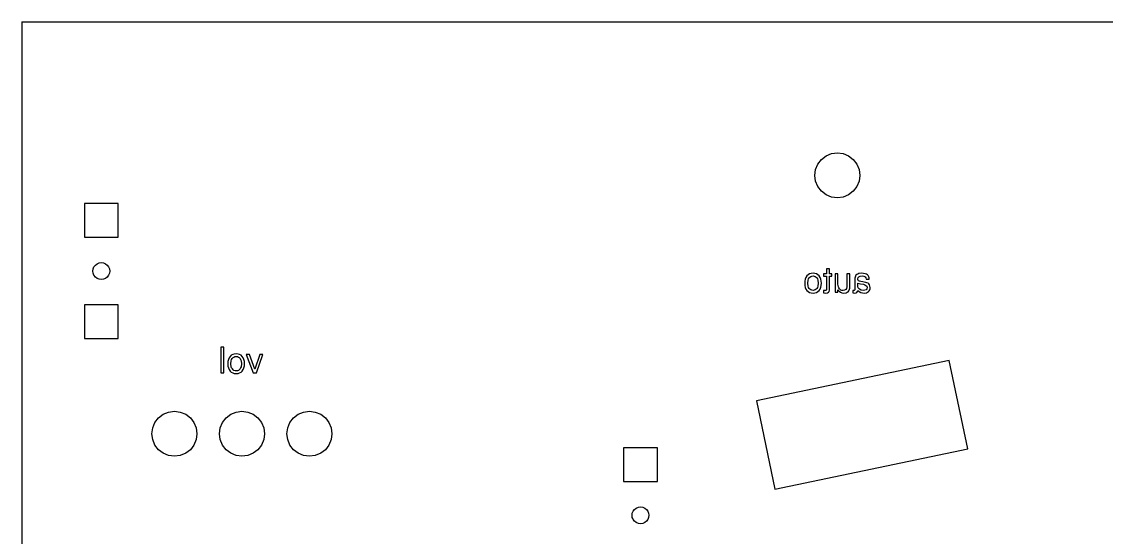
# Model space of a CAD drawing. Extents: x -935 to 1603, y -1243 to 219.
# Drawn here: x 116.1 to 308.9, y 118.4 to 210 of the extents above; entities that cross this region are included whole.
import ezdxf

# ---------------------------------------------------------------- set-up
doc = ezdxf.new("R2010")
doc.units = 0
doc.header["$MEASUREMENT"] = 0
for name, color, linetype in [('auto', 7, 'Continuous'), ('Layer0', 7, 'Continuous'), ('vol', 7, 'Continuous')]:
    doc.layers.add(name, color=color, linetype=linetype)

msp = doc.modelspace()

# ---------------------------------------------------------------- linework, layer by layer
at = {"layer": 'auto'}
for p, q in [((259.69, 166.15), (259.17, 166.15)), ((259.17, 166.15), (259.17, 165.24)), ((259.69, 166.15, 0.2), (259.17, 166.15, 0.2)), ((259.17, 166.15, 0.2), (259.17, 165.24, 0.2)), ((259.17, 166.15), (259.17, 166.15, 0.2)), ((259.69, 165.24), (259.69, 166.15)), ((259.69, 165.24, 0.2), (259.69, 166.15, 0.2)), ((259.69, 166.15), (259.69, 166.15, 0.2)), ((255.32, 163.96), (255.29, 163.56)), ((255.32, 163.96, 0.2), (255.29, 163.56, 0.2)), ((255.39, 164.31), (255.32, 163.96)), ((255.39, 164.31, 0.2), (255.32, 163.96, 0.2)), ((255.32, 163.96), (255.32, 163.96, 0.2)), ((255.51, 164.62), (255.39, 164.31)), ((255.51, 164.62, 0.2), (255.39, 164.31, 0.2)), ((255.39, 164.31), (255.39, 164.31, 0.2)), ((255.68, 164.87), (255.51, 164.62)), ((255.68, 164.87, 0.2), (255.51, 164.62, 0.2)), ((255.51, 164.62), (255.51, 164.62, 0.2)), ((255.9, 165.08), (255.68, 164.87)), ((255.9, 165.08, 0.2), (255.68, 164.87, 0.2)), ((255.68, 164.87), (255.68, 164.87, 0.2)), ((255.84, 163.56), (255.9, 164.1)), ((255.84, 163.56, 0.2), (255.9, 164.1, 0.2)), ((256.15, 165.22), (255.9, 165.08)), ((256.15, 165.22, 0.2), (255.9, 165.08, 0.2)), ((255.9, 165.08), (255.9, 165.08, 0.2)), ((255.9, 164.1), (255.98, 164.33)), ((255.9, 164.1, 0.2), (255.98, 164.33, 0.2)), ((255.9, 164.1), (255.9, 164.1, 0.2)), ((255.98, 164.33), (256.08, 164.51)), ((255.98, 164.33, 0.2), (256.08, 164.51, 0.2)), ((255.98, 164.33), (255.98, 164.33, 0.2)), ((256.08, 164.51), (256.22, 164.66)), ((256.08, 164.51, 0.2), (256.22, 164.66, 0.2)), ((256.08, 164.51), (256.08, 164.51, 0.2)), ((256.45, 165.31), (256.15, 165.22)), ((256.45, 165.31, 0.2), (256.15, 165.22, 0.2)), ((256.15, 165.22), (256.15, 165.22, 0.2)), ((256.22, 164.66), (256.38, 164.77)), ((256.22, 164.66, 0.2), (256.38, 164.77, 0.2)), ((256.22, 164.66), (256.22, 164.66, 0.2)), ((256.38, 164.77), (256.57, 164.84)), ((256.38, 164.77, 0.2), (256.57, 164.84, 0.2)), ((256.38, 164.77), (256.38, 164.77, 0.2)), ((256.78, 165.34), (256.45, 165.31)), ((256.78, 165.34, 0.2), (256.45, 165.31, 0.2)), ((256.45, 165.31), (256.45, 165.31, 0.2)), ((256.57, 164.84), (256.77, 164.86)), ((256.57, 164.84, 0.2), (256.77, 164.86, 0.2)), ((256.57, 164.84), (256.57, 164.84, 0.2)), ((256.77, 164.86), (256.98, 164.84)), ((256.77, 164.86, 0.2), (256.98, 164.84, 0.2)), ((256.77, 164.86), (256.77, 164.86, 0.2)), ((257.11, 165.31), (256.78, 165.34)), ((257.11, 165.31, 0.2), (256.78, 165.34, 0.2)), ((256.78, 165.34), (256.78, 165.34, 0.2)), ((256.98, 164.84), (257.17, 164.77)), ((256.98, 164.84, 0.2), (257.17, 164.77, 0.2)), ((256.98, 164.84), (256.98, 164.84, 0.2)), ((257.4, 165.22), (257.11, 165.31)), ((257.4, 165.22, 0.2), (257.11, 165.31, 0.2)), ((257.11, 165.31), (257.11, 165.31, 0.2)), ((257.17, 164.77), (257.33, 164.67)), ((257.17, 164.77, 0.2), (257.33, 164.67, 0.2)), ((257.17, 164.77), (257.17, 164.77, 0.2)), ((257.33, 164.67), (257.46, 164.52)), ((257.33, 164.67, 0.2), (257.46, 164.52, 0.2)), ((257.33, 164.67), (257.33, 164.67, 0.2)), ((257.65, 165.08), (257.4, 165.22)), ((257.65, 165.08, 0.2), (257.4, 165.22, 0.2)), ((257.4, 165.22), (257.4, 165.22, 0.2)), ((257.46, 164.52), (257.57, 164.33)), ((257.46, 164.52, 0.2), (257.57, 164.33, 0.2)), ((257.46, 164.52), (257.46, 164.52, 0.2)), ((257.57, 164.33), (257.65, 164.11)), ((257.57, 164.33, 0.2), (257.65, 164.11, 0.2)), ((257.57, 164.33), (257.57, 164.33, 0.2)), ((257.86, 164.87), (257.65, 165.08)), ((257.86, 164.87, 0.2), (257.65, 165.08, 0.2)), ((257.65, 165.08), (257.65, 165.08, 0.2)), ((257.65, 164.11), (257.71, 163.58)), ((257.65, 164.11, 0.2), (257.71, 163.58, 0.2)), ((257.65, 164.11), (257.65, 164.11, 0.2)), ((258.04, 164.62), (257.86, 164.87)), ((258.04, 164.62, 0.2), (257.86, 164.87, 0.2)), ((257.86, 164.87), (257.86, 164.87, 0.2)), ((258.16, 164.32), (258.04, 164.62)), ((258.16, 164.32, 0.2), (258.04, 164.62, 0.2)), ((258.04, 164.62), (258.04, 164.62, 0.2)), ((258.23, 163.97), (258.16, 164.32)), ((258.23, 163.97, 0.2), (258.16, 164.32, 0.2)), ((258.16, 164.32), (258.16, 164.32, 0.2)), ((258.26, 163.58), (258.23, 163.97)), ((258.26, 163.58, 0.2), (258.23, 163.97, 0.2)), ((258.23, 163.97), (258.23, 163.97, 0.2)), ((258.63, 165.24), (258.63, 164.82)), ((259.17, 165.24), (258.63, 165.24)), ((258.63, 165.24, 0.2), (258.63, 164.82, 0.2)), ((259.17, 165.24, 0.2), (258.63, 165.24, 0.2)), ((258.63, 165.24), (258.63, 165.24, 0.2)), ((258.63, 164.82), (259.17, 164.82)), ((258.63, 164.82, 0.2), (259.17, 164.82, 0.2)), ((258.63, 164.82), (258.63, 164.82, 0.2)), ((259.17, 165.24), (259.17, 165.24, 0.2)), ((259.17, 164.82), (259.17, 162.58)), ((259.17, 164.82, 0.2), (259.17, 162.58, 0.2)), ((259.17, 164.82), (259.17, 164.82, 0.2)), ((260.13, 165.24), (259.69, 165.24)), ((260.13, 165.24, 0.2), (259.69, 165.24, 0.2)), ((259.69, 165.24), (259.69, 165.24, 0.2)), ((259.69, 162.34), (259.69, 164.82)), ((259.69, 164.82), (260.13, 164.82)), ((259.69, 162.34, 0.2), (259.69, 164.82, 0.2)), ((259.69, 164.82, 0.2), (260.13, 164.82, 0.2)), ((259.69, 164.82), (259.69, 164.82, 0.2)), ((260.13, 164.82), (260.13, 165.24)), ((260.13, 164.82, 0.2), (260.13, 165.24, 0.2)), ((260.13, 165.24), (260.13, 165.24, 0.2)), ((260.13, 164.82), (260.13, 164.82, 0.2)), ((261.21, 165.24), (260.69, 165.24)), ((260.69, 165.24), (260.69, 161.97)), ((261.21, 165.24, 0.2), (260.69, 165.24, 0.2)), ((260.69, 165.24, 0.2), (260.69, 161.97, 0.2)), ((260.69, 165.24), (260.69, 165.24, 0.2)), ((261.21, 163.39), (261.21, 165.24)), ((261.21, 163.39, 0.2), (261.21, 165.24, 0.2)), ((261.21, 165.24), (261.21, 165.24, 0.2)), ((263.29, 165.25), (262.77, 165.25)), ((262.77, 165.25), (262.77, 162.93)), ((263.29, 165.25, 0.2), (262.77, 165.25, 0.2)), ((262.77, 165.25, 0.2), (262.77, 162.93, 0.2)), ((262.77, 165.25), (262.77, 165.25, 0.2)), ((263.29, 162.72), (263.29, 165.25)), ((263.29, 162.72, 0.2), (263.29, 165.25, 0.2)), ((263.29, 165.25), (263.29, 165.25, 0.2)), ((264.24, 164.65), (264.22, 164.45)), ((264.24, 164.65, 0.2), (264.22, 164.45, 0.2)), ((264.22, 164.45), (264.22, 162.52)), ((264.22, 164.45, 0.2), (264.22, 162.52, 0.2)), ((264.22, 164.45), (264.22, 164.45, 0.2)), ((264.3, 164.83), (264.24, 164.65)), ((264.3, 164.83, 0.2), (264.24, 164.65, 0.2)), ((264.24, 164.65), (264.24, 164.65, 0.2)), ((264.4, 164.98), (264.3, 164.83)), ((264.4, 164.98, 0.2), (264.3, 164.83, 0.2)), ((264.3, 164.83), (264.3, 164.83, 0.2)), ((264.54, 165.11), (264.4, 164.98)), ((264.54, 165.11, 0.2), (264.4, 164.98, 0.2)), ((264.4, 164.98), (264.4, 164.98, 0.2)), ((264.72, 165.21), (264.54, 165.11)), ((264.72, 165.21, 0.2), (264.54, 165.11, 0.2)), ((264.54, 165.11), (264.54, 165.11, 0.2)), ((264.93, 165.28), (264.72, 165.21)), ((264.93, 165.28, 0.2), (264.72, 165.21, 0.2)), ((264.72, 165.21), (264.72, 165.21, 0.2)), ((264.74, 164.37), (264.79, 164.58)), ((264.74, 164.37, 0.2), (264.79, 164.58, 0.2)), ((264.74, 164.23), (264.74, 164.37)), ((264.74, 164.23, 0.2), (264.74, 164.37, 0.2)), ((264.74, 164.37), (264.74, 164.37, 0.2)), ((264.77, 164.09), (264.74, 164.23)), ((264.77, 164.09, 0.2), (264.74, 164.23, 0.2)), ((264.74, 164.23), (264.74, 164.23, 0.2)), ((264.86, 163.99), (264.77, 164.09)), ((264.86, 163.99, 0.2), (264.77, 164.09, 0.2)), ((264.77, 164.09), (264.77, 164.09, 0.2)), ((264.79, 164.58), (264.93, 164.73)), ((264.79, 164.58, 0.2), (264.93, 164.73, 0.2)), ((264.79, 164.58), (264.79, 164.58, 0.2)), ((265.03, 163.92), (264.86, 163.99)), ((265.03, 163.92, 0.2), (264.86, 163.99, 0.2)), ((264.86, 163.99), (264.86, 163.99, 0.2)), ((265.47, 165.34), (264.93, 165.28)), ((265.47, 165.34, 0.2), (264.93, 165.28, 0.2)), ((264.93, 165.28), (264.93, 165.28, 0.2)), ((264.93, 164.73), (265.17, 164.83)), ((264.93, 164.73, 0.2), (265.17, 164.83, 0.2)), ((264.93, 164.73), (264.93, 164.73, 0.2)), ((265.29, 163.87), (265.03, 163.92)), ((265.29, 163.87, 0.2), (265.03, 163.92, 0.2)), ((265.03, 163.92), (265.03, 163.92, 0.2)), ((265.17, 164.83), (265.48, 164.86)), ((265.17, 164.83, 0.2), (265.48, 164.86, 0.2)), ((265.17, 164.83), (265.17, 164.83, 0.2)), ((265.77, 165.32), (265.47, 165.34)), ((265.77, 165.32, 0.2), (265.47, 165.34, 0.2)), ((265.47, 165.34), (265.47, 165.34, 0.2)), ((265.48, 164.86), (265.79, 164.82)), ((265.48, 164.86, 0.2), (265.79, 164.82, 0.2)), ((265.48, 164.86), (265.48, 164.86, 0.2)), ((266.03, 165.27), (265.77, 165.32)), ((266.03, 165.27, 0.2), (265.77, 165.32, 0.2)), ((265.77, 165.32), (265.77, 165.32, 0.2)), ((265.79, 164.82), (266.03, 164.72)), ((265.79, 164.82, 0.2), (266.03, 164.72, 0.2)), ((265.79, 164.82), (265.79, 164.82, 0.2)), ((266.25, 165.19), (266.03, 165.27)), ((266.25, 165.19, 0.2), (266.03, 165.27, 0.2)), ((266.03, 165.27), (266.03, 165.27, 0.2)), ((266.03, 164.72), (266.17, 164.54)), ((266.03, 164.72, 0.2), (266.17, 164.54, 0.2)), ((266.03, 164.72), (266.03, 164.72, 0.2)), ((266.17, 164.54), (266.24, 164.28)), ((266.17, 164.54, 0.2), (266.24, 164.28, 0.2)), ((266.17, 164.54), (266.17, 164.54, 0.2)), ((266.24, 164.28), (266.75, 164.28)), ((266.24, 164.28, 0.2), (266.75, 164.28, 0.2)), ((266.24, 164.28), (266.24, 164.28, 0.2)), ((266.43, 165.07), (266.25, 165.19)), ((266.43, 165.07, 0.2), (266.25, 165.19, 0.2)), ((266.25, 165.19), (266.25, 165.19, 0.2)), ((266.57, 164.92), (266.43, 165.07)), ((266.57, 164.92, 0.2), (266.43, 165.07, 0.2)), ((266.43, 165.07), (266.43, 165.07, 0.2)), ((266.67, 164.74), (266.57, 164.92)), ((266.67, 164.74, 0.2), (266.57, 164.92, 0.2)), ((266.57, 164.92), (266.57, 164.92, 0.2)), ((266.73, 164.53), (266.67, 164.74)), ((266.73, 164.53, 0.2), (266.67, 164.74, 0.2)), ((266.67, 164.74), (266.67, 164.74, 0.2)), ((266.75, 164.28), (266.73, 164.53)), ((266.75, 164.28, 0.2), (266.73, 164.53, 0.2)), ((266.73, 164.53), (266.73, 164.53, 0.2)), ((266.75, 164.28), (266.75, 164.28, 0.2)), ((255.29, 163.56), (255.32, 163.18)), ((255.29, 163.56, 0.2), (255.32, 163.18, 0.2)), ((255.29, 163.56), (255.29, 163.56, 0.2)), ((255.32, 163.18), (255.39, 162.84)), ((255.32, 163.18, 0.2), (255.39, 162.84, 0.2)), ((255.32, 163.18), (255.32, 163.18, 0.2)), ((255.39, 162.84), (255.52, 162.54)), ((255.39, 162.84, 0.2), (255.52, 162.54, 0.2)), ((255.39, 162.84), (255.39, 162.84, 0.2)), ((255.52, 162.54), (255.69, 162.29)), ((255.52, 162.54, 0.2), (255.69, 162.29, 0.2)), ((255.52, 162.54), (255.52, 162.54, 0.2)), ((255.69, 162.29), (255.91, 162.09)), ((255.69, 162.29, 0.2), (255.91, 162.09, 0.2)), ((255.69, 162.29), (255.69, 162.29, 0.2)), ((255.9, 163.05), (255.84, 163.56)), ((255.9, 163.05, 0.2), (255.84, 163.56, 0.2)), ((255.84, 163.56), (255.84, 163.56, 0.2)), ((255.98, 162.83), (255.9, 163.05)), ((255.98, 162.83, 0.2), (255.9, 163.05, 0.2)), ((255.9, 163.05), (255.9, 163.05, 0.2)), ((255.91, 162.09), (256.16, 161.94)), ((255.91, 162.09, 0.2), (256.16, 161.94, 0.2)), ((255.91, 162.09), (255.91, 162.09, 0.2)), ((256.09, 162.65), (255.98, 162.83)), ((256.09, 162.65, 0.2), (255.98, 162.83, 0.2)), ((255.98, 162.83), (255.98, 162.83, 0.2)), ((256.23, 162.5), (256.09, 162.65)), ((256.23, 162.5, 0.2), (256.09, 162.65, 0.2)), ((256.09, 162.65), (256.09, 162.65, 0.2)), ((256.39, 162.39), (256.23, 162.5)), ((256.39, 162.39, 0.2), (256.23, 162.5, 0.2)), ((256.23, 162.5), (256.23, 162.5, 0.2)), ((256.57, 162.33), (256.39, 162.39)), ((256.57, 162.33, 0.2), (256.39, 162.39, 0.2)), ((256.39, 162.39), (256.39, 162.39, 0.2)), ((256.77, 162.31), (256.57, 162.33)), ((256.77, 162.31, 0.2), (256.57, 162.33, 0.2)), ((256.57, 162.33), (256.57, 162.33, 0.2)), ((256.98, 162.33), (256.77, 162.31)), ((256.98, 162.33, 0.2), (256.77, 162.31, 0.2)), ((256.77, 162.31), (256.77, 162.31, 0.2)), ((257.17, 162.39), (256.98, 162.33)), ((257.17, 162.39, 0.2), (256.98, 162.33, 0.2)), ((256.98, 162.33), (256.98, 162.33, 0.2)), ((257.33, 162.5), (257.17, 162.39)), ((257.33, 162.5, 0.2), (257.17, 162.39, 0.2)), ((257.17, 162.39), (257.17, 162.39, 0.2)), ((257.46, 162.65), (257.33, 162.5)), ((257.46, 162.65, 0.2), (257.33, 162.5, 0.2)), ((257.33, 162.5), (257.33, 162.5, 0.2)), ((257.4, 161.94), (257.65, 162.09)), ((257.4, 161.94, 0.2), (257.65, 162.09, 0.2)), ((257.57, 162.83), (257.46, 162.65)), ((257.57, 162.83, 0.2), (257.46, 162.65, 0.2)), ((257.46, 162.65), (257.46, 162.65, 0.2)), ((257.65, 163.05), (257.57, 162.83)), ((257.65, 163.05, 0.2), (257.57, 162.83, 0.2)), ((257.57, 162.83), (257.57, 162.83, 0.2)), ((257.71, 163.58), (257.65, 163.05)), ((257.71, 163.58, 0.2), (257.65, 163.05, 0.2)), ((257.65, 163.05), (257.65, 163.05, 0.2)), ((257.65, 162.09), (257.87, 162.29)), ((257.65, 162.09, 0.2), (257.87, 162.29, 0.2)), ((257.65, 162.09), (257.65, 162.09, 0.2)), ((257.71, 163.58), (257.71, 163.58, 0.2)), ((257.87, 162.29), (258.04, 162.55)), ((257.87, 162.29, 0.2), (258.04, 162.55, 0.2)), ((257.87, 162.29), (257.87, 162.29, 0.2)), ((258.04, 162.55), (258.16, 162.85)), ((258.04, 162.55, 0.2), (258.16, 162.85, 0.2)), ((258.04, 162.55), (258.04, 162.55, 0.2)), ((258.16, 162.85), (258.23, 163.19)), ((258.16, 162.85, 0.2), (258.23, 163.19, 0.2)), ((258.16, 162.85), (258.16, 162.85, 0.2)), ((258.23, 163.19), (258.26, 163.58)), ((258.23, 163.19, 0.2), (258.26, 163.58, 0.2)), ((258.23, 163.19), (258.23, 163.19, 0.2)), ((258.26, 163.58), (258.26, 163.58, 0.2)), ((258.88, 162.28), (258.63, 162.31)), ((258.63, 162.31), (258.63, 161.87)), ((258.88, 162.28, 0.2), (258.63, 162.31, 0.2)), ((258.63, 162.31, 0.2), (258.63, 161.87, 0.2)), ((258.63, 162.31), (258.63, 162.31, 0.2)), ((259.03, 162.3), (258.88, 162.28)), ((259.03, 162.3, 0.2), (258.88, 162.28, 0.2)), ((258.88, 162.28), (258.88, 162.28, 0.2)), ((259.11, 162.34), (259.03, 162.3)), ((259.11, 162.34, 0.2), (259.03, 162.3, 0.2)), ((259.03, 162.3), (259.03, 162.3, 0.2)), ((259.16, 162.43), (259.11, 162.34)), ((259.16, 162.43, 0.2), (259.11, 162.34, 0.2)), ((259.11, 162.34), (259.11, 162.34, 0.2)), ((259.17, 162.58), (259.16, 162.43)), ((259.17, 162.58, 0.2), (259.16, 162.43, 0.2)), ((259.16, 162.43), (259.16, 162.43, 0.2)), ((259.17, 162.58), (259.17, 162.58, 0.2)), ((259.33, 161.86), (259.53, 161.96)), ((259.33, 161.86, 0.2), (259.53, 161.96, 0.2)), ((259.53, 161.96), (259.65, 162.12)), ((259.53, 161.96, 0.2), (259.65, 162.12, 0.2)), ((259.53, 161.96), (259.53, 161.96, 0.2)), ((259.65, 162.12), (259.69, 162.34)), ((259.65, 162.12, 0.2), (259.69, 162.34, 0.2)), ((259.65, 162.12), (259.65, 162.12, 0.2)), ((259.69, 162.34), (259.69, 162.34, 0.2)), ((260.69, 161.97), (261.16, 161.97)), ((260.69, 161.97, 0.2), (261.16, 161.97, 0.2)), ((260.69, 161.97), (260.69, 161.97, 0.2)), ((261.16, 161.97), (261.16, 162.43)), ((261.16, 162.43), (261.39, 162.15)), ((261.16, 161.97, 0.2), (261.16, 162.43, 0.2)), ((261.16, 162.43, 0.2), (261.39, 162.15, 0.2)), ((261.16, 162.43), (261.16, 162.43, 0.2)), ((261.16, 161.97), (261.16, 161.97, 0.2)), ((261.27, 162.94), (261.21, 163.39)), ((261.27, 162.94, 0.2), (261.21, 163.39, 0.2)), ((261.21, 163.39), (261.21, 163.39, 0.2)), ((261.34, 162.75), (261.27, 162.94)), ((261.34, 162.75, 0.2), (261.27, 162.94, 0.2)), ((261.27, 162.94), (261.27, 162.94, 0.2)), ((261.45, 162.59), (261.34, 162.75)), ((261.45, 162.59, 0.2), (261.34, 162.75, 0.2)), ((261.34, 162.75), (261.34, 162.75, 0.2)), ((261.39, 162.15), (261.64, 161.96)), ((261.39, 162.15, 0.2), (261.64, 161.96, 0.2)), ((261.39, 162.15), (261.39, 162.15, 0.2)), ((261.58, 162.45), (261.45, 162.59)), ((261.58, 162.45, 0.2), (261.45, 162.59, 0.2)), ((261.45, 162.59), (261.45, 162.59, 0.2)), ((261.73, 162.36), (261.58, 162.45)), ((261.73, 162.36, 0.2), (261.58, 162.45, 0.2)), ((261.58, 162.45), (261.58, 162.45, 0.2)), ((261.64, 161.96), (261.92, 161.86)), ((261.64, 161.96, 0.2), (261.92, 161.86, 0.2)), ((261.64, 161.96), (261.64, 161.96, 0.2)), ((261.91, 162.3), (261.73, 162.36)), ((261.91, 162.3, 0.2), (261.73, 162.36, 0.2)), ((261.73, 162.36), (261.73, 162.36, 0.2)), ((262.1, 162.28), (261.91, 162.3)), ((262.1, 162.28, 0.2), (261.91, 162.3, 0.2)), ((261.91, 162.3), (261.91, 162.3, 0.2)), ((262.38, 162.33), (262.1, 162.28)), ((262.38, 162.33, 0.2), (262.1, 162.28, 0.2)), ((262.1, 162.28), (262.1, 162.28, 0.2)), ((262.59, 162.46), (262.38, 162.33)), ((262.59, 162.46, 0.2), (262.38, 162.33, 0.2)), ((262.38, 162.33), (262.38, 162.33, 0.2)), ((262.73, 162.66), (262.59, 162.46)), ((262.73, 162.66, 0.2), (262.59, 162.46, 0.2)), ((262.59, 162.46), (262.59, 162.46, 0.2)), ((262.68, 161.89), (262.86, 161.96)), ((262.68, 161.89, 0.2), (262.86, 161.96, 0.2)), ((262.77, 162.93), (262.73, 162.66)), ((262.77, 162.93, 0.2), (262.73, 162.66, 0.2)), ((262.73, 162.66), (262.73, 162.66, 0.2)), ((262.77, 162.93), (262.77, 162.93, 0.2)), ((262.86, 161.96), (263.01, 162.07)), ((262.86, 161.96, 0.2), (263.01, 162.07, 0.2)), ((262.86, 161.96), (262.86, 161.96, 0.2)), ((263.01, 162.07), (263.13, 162.2)), ((263.01, 162.07, 0.2), (263.13, 162.2, 0.2)), ((263.01, 162.07), (263.01, 162.07, 0.2)), ((263.13, 162.2), (263.22, 162.35)), ((263.13, 162.2, 0.2), (263.22, 162.35, 0.2)), ((263.13, 162.2), (263.13, 162.2, 0.2)), ((263.22, 162.35), (263.28, 162.53)), ((263.22, 162.35, 0.2), (263.28, 162.53, 0.2)), ((263.22, 162.35), (263.22, 162.35, 0.2)), ((263.28, 162.53), (263.29, 162.72)), ((263.28, 162.53, 0.2), (263.29, 162.72, 0.2)), ((263.28, 162.53), (263.28, 162.53, 0.2)), ((263.29, 162.72), (263.29, 162.72, 0.2)), ((263.94, 162.26), (263.83, 162.28)), ((263.83, 162.28), (263.83, 161.88)), ((263.94, 162.26, 0.2), (263.83, 162.28, 0.2)), ((263.83, 162.28, 0.2), (263.83, 161.88, 0.2)), ((263.83, 162.28), (263.83, 162.28, 0.2)), ((264.07, 162.28), (263.94, 162.26)), ((264.07, 162.28, 0.2), (263.94, 162.26, 0.2)), ((263.94, 162.26), (263.94, 162.26, 0.2)), ((264.15, 162.33), (264.07, 162.28)), ((264.15, 162.33, 0.2), (264.07, 162.28, 0.2)), ((264.07, 162.28), (264.07, 162.28, 0.2)), ((264.21, 162.41), (264.15, 162.33)), ((264.21, 162.41, 0.2), (264.15, 162.33, 0.2)), ((264.15, 162.33), (264.15, 162.33, 0.2)), ((264.22, 162.52), (264.21, 162.41)), ((264.22, 162.52, 0.2), (264.21, 162.41, 0.2)), ((264.21, 162.41), (264.21, 162.41, 0.2)), ((264.22, 162.52), (264.22, 162.52, 0.2)), ((264.57, 161.94), (264.67, 162.09)), ((264.57, 161.94, 0.2), (264.67, 162.09, 0.2)), ((264.67, 162.09), (264.72, 162.31)), ((264.67, 162.09, 0.2), (264.72, 162.31, 0.2)), ((264.67, 162.09), (264.67, 162.09, 0.2)), ((264.72, 162.31), (264.99, 162.1)), ((264.72, 162.31, 0.2), (264.99, 162.1, 0.2)), ((264.72, 162.31), (264.72, 162.31, 0.2)), ((264.74, 163), (264.74, 163.59)), ((264.74, 163.59), (265.22, 163.46)), ((264.74, 163, 0.2), (264.74, 163.59, 0.2)), ((264.74, 163.59, 0.2), (265.22, 163.46, 0.2)), ((264.74, 163.59), (264.74, 163.59, 0.2)), ((264.81, 162.75), (264.74, 163)), ((264.81, 162.75, 0.2), (264.74, 163, 0.2)), ((264.74, 163), (264.74, 163, 0.2)), ((265.02, 162.51), (264.81, 162.75)), ((265.02, 162.51, 0.2), (264.81, 162.75, 0.2)), ((264.81, 162.75), (264.81, 162.75, 0.2)), ((264.99, 162.1), (265.27, 161.95)), ((264.99, 162.1, 0.2), (265.27, 161.95, 0.2)), ((264.99, 162.1), (264.99, 162.1, 0.2)), ((265.33, 162.34), (265.02, 162.51)), ((265.33, 162.34, 0.2), (265.02, 162.51, 0.2)), ((265.02, 162.51), (265.02, 162.51, 0.2)), ((265.22, 163.46), (265.76, 163.38)), ((265.22, 163.46, 0.2), (265.76, 163.38, 0.2)), ((265.22, 163.46), (265.22, 163.46, 0.2)), ((265.6, 163.83), (265.29, 163.87)), ((265.6, 163.83, 0.2), (265.29, 163.87, 0.2)), ((265.29, 163.87), (265.29, 163.87, 0.2)), ((265.73, 162.28), (265.33, 162.34)), ((265.73, 162.28, 0.2), (265.33, 162.34, 0.2)), ((265.33, 162.34), (265.33, 162.34, 0.2)), ((265.88, 163.78), (265.6, 163.83)), ((265.88, 163.78, 0.2), (265.6, 163.83, 0.2)), ((265.6, 163.83), (265.6, 163.83, 0.2)), ((266, 162.32), (265.73, 162.28)), ((266, 162.32, 0.2), (265.73, 162.28, 0.2)), ((265.73, 162.28), (265.73, 162.28, 0.2)), ((265.76, 163.38), (265.98, 163.31)), ((265.76, 163.38, 0.2), (265.98, 163.31, 0.2)), ((265.76, 163.38), (265.76, 163.38, 0.2)), ((266.14, 163.73), (265.88, 163.78)), ((266.14, 163.73, 0.2), (265.88, 163.78, 0.2)), ((265.88, 163.78), (265.88, 163.78, 0.2)), ((265.98, 163.31), (266.18, 163.2)), ((265.98, 163.31, 0.2), (266.18, 163.2, 0.2)), ((265.98, 163.31), (265.98, 163.31, 0.2)), ((266.2, 162.42), (266, 162.32)), ((266.2, 162.42, 0.2), (266, 162.32, 0.2)), ((266, 162.32), (266, 162.32, 0.2)), ((266.35, 163.66), (266.14, 163.73)), ((266.35, 163.66, 0.2), (266.14, 163.73, 0.2)), ((266.14, 163.73), (266.14, 163.73, 0.2)), ((266.18, 163.2), (266.32, 163.03)), ((266.18, 163.2, 0.2), (266.32, 163.03, 0.2)), ((266.18, 163.2), (266.18, 163.2, 0.2)), ((266.33, 162.59), (266.2, 162.42)), ((266.33, 162.59, 0.2), (266.2, 162.42, 0.2)), ((266.2, 162.42), (266.2, 162.42, 0.2)), ((266.28, 161.89), (266.46, 161.97)), ((266.28, 161.89, 0.2), (266.46, 161.97, 0.2)), ((266.32, 163.03), (266.37, 162.81)), ((266.32, 163.03, 0.2), (266.37, 162.81, 0.2)), ((266.32, 163.03), (266.32, 163.03, 0.2)), ((266.37, 162.81), (266.33, 162.59)), ((266.37, 162.81, 0.2), (266.33, 162.59, 0.2)), ((266.33, 162.59), (266.33, 162.59, 0.2)), ((266.55, 163.56), (266.35, 163.66)), ((266.55, 163.56, 0.2), (266.35, 163.66, 0.2)), ((266.35, 163.66), (266.35, 163.66, 0.2)), ((266.37, 162.81), (266.37, 162.81, 0.2)), ((266.46, 161.97), (266.62, 162.09)), ((266.46, 161.97, 0.2), (266.62, 162.09, 0.2)), ((266.46, 161.97), (266.46, 161.97, 0.2)), ((266.7, 163.44), (266.55, 163.56)), ((266.7, 163.44, 0.2), (266.55, 163.56, 0.2)), ((266.55, 163.56), (266.55, 163.56, 0.2)), ((266.62, 162.09), (266.75, 162.23)), ((266.62, 162.09, 0.2), (266.75, 162.23, 0.2)), ((266.62, 162.09), (266.62, 162.09, 0.2)), ((266.82, 163.27), (266.7, 163.44)), ((266.82, 163.27, 0.2), (266.7, 163.44, 0.2)), ((266.7, 163.44), (266.7, 163.44, 0.2)), ((266.75, 162.23), (266.84, 162.4)), ((266.75, 162.23, 0.2), (266.84, 162.4, 0.2)), ((266.75, 162.23), (266.75, 162.23, 0.2)), ((266.89, 163.06), (266.82, 163.27)), ((266.89, 163.06, 0.2), (266.82, 163.27, 0.2)), ((266.82, 163.27), (266.82, 163.27, 0.2)), ((266.84, 162.4), (266.9, 162.58)), ((266.84, 162.4, 0.2), (266.9, 162.58, 0.2)), ((266.84, 162.4), (266.84, 162.4, 0.2)), ((266.91, 162.8), (266.89, 163.06)), ((266.91, 162.8, 0.2), (266.89, 163.06, 0.2)), ((266.89, 163.06), (266.89, 163.06, 0.2)), ((266.9, 162.58), (266.91, 162.8)), ((266.9, 162.58, 0.2), (266.91, 162.8, 0.2)), ((266.9, 162.58), (266.9, 162.58, 0.2)), ((266.91, 162.8), (266.91, 162.8, 0.2)), ((256.16, 161.94), (256.45, 161.85)), ((256.16, 161.94, 0.2), (256.45, 161.85, 0.2)), ((256.16, 161.94), (256.16, 161.94, 0.2)), ((256.45, 161.85), (256.77, 161.83)), ((256.45, 161.85, 0.2), (256.77, 161.83, 0.2)), ((256.45, 161.85), (256.45, 161.85, 0.2)), ((256.77, 161.83), (257.11, 161.86)), ((256.77, 161.83, 0.2), (257.11, 161.86, 0.2)), ((256.77, 161.83), (256.77, 161.83, 0.2)), ((257.11, 161.86), (257.4, 161.94)), ((257.11, 161.86, 0.2), (257.4, 161.94, 0.2)), ((257.11, 161.86), (257.11, 161.86, 0.2)), ((257.4, 161.94), (257.4, 161.94, 0.2)), ((258.63, 161.87), (259.06, 161.83)), ((258.63, 161.87, 0.2), (259.06, 161.83, 0.2)), ((258.63, 161.87), (258.63, 161.87, 0.2)), ((259.06, 161.83), (259.33, 161.86)), ((259.06, 161.83, 0.2), (259.33, 161.86, 0.2)), ((259.06, 161.83), (259.06, 161.83, 0.2)), ((259.33, 161.86), (259.33, 161.86, 0.2)), ((261.92, 161.86), (262.25, 161.83)), ((261.92, 161.86, 0.2), (262.25, 161.83, 0.2)), ((261.92, 161.86), (261.92, 161.86, 0.2)), ((262.25, 161.83), (262.68, 161.89)), ((262.25, 161.83, 0.2), (262.68, 161.89, 0.2)), ((262.25, 161.83), (262.25, 161.83, 0.2)), ((262.68, 161.89), (262.68, 161.89, 0.2)), ((263.83, 161.88), (264.19, 161.83)), ((263.83, 161.88, 0.2), (264.19, 161.83, 0.2)), ((263.83, 161.88), (263.83, 161.88, 0.2)), ((264.19, 161.83), (264.41, 161.85)), ((264.19, 161.83, 0.2), (264.41, 161.85, 0.2)), ((264.19, 161.83), (264.19, 161.83, 0.2)), ((264.41, 161.85), (264.57, 161.94)), ((264.41, 161.85, 0.2), (264.57, 161.94, 0.2)), ((264.41, 161.85), (264.41, 161.85, 0.2)), ((264.57, 161.94), (264.57, 161.94, 0.2)), ((265.27, 161.95), (265.55, 161.86)), ((265.27, 161.95, 0.2), (265.55, 161.86, 0.2)), ((265.27, 161.95), (265.27, 161.95, 0.2)), ((265.55, 161.86), (265.84, 161.83)), ((265.55, 161.86, 0.2), (265.84, 161.83, 0.2)), ((265.55, 161.86), (265.55, 161.86, 0.2)), ((265.84, 161.83), (266.28, 161.89)), ((265.84, 161.83, 0.2), (266.28, 161.89, 0.2)), ((265.84, 161.83), (265.84, 161.83, 0.2)), ((266.28, 161.89), (266.28, 161.89, 0.2))]:
    msp.add_line(p, q, dxfattribs=at)
at = {"layer": 'Layer0'}
for p, q in [((116.11, 210.04), (536.1, 210.04)), ((116.11, 210.04), (116.11, 0)), ((257.64, 184.74), (258.28, 185.57)), ((258.28, 185.57), (259.1, 186.2)), ((259.1, 186.2), (260.07, 186.6)), ((260.07, 186.6), (261.1, 186.74)), ((261.1, 186.74), (262.14, 186.6)), ((262.14, 186.6), (263.1, 186.2)), ((263.1, 186.2), (263.93, 185.57)), ((263.93, 185.57), (264.57, 184.74)), ((257.1, 182.74), (257.24, 183.77)), ((257.24, 183.77), (257.64, 184.74)), ((264.57, 184.74), (264.97, 183.77)), ((264.97, 183.77), (265.1, 182.74)), ((257.24, 181.7), (257.1, 182.74)), ((257.64, 180.74), (257.24, 181.7)), ((264.97, 181.7), (264.57, 180.74)), ((265.1, 182.74), (264.97, 181.7)), ((258.28, 179.91), (257.64, 180.74)), ((259.1, 179.27), (258.28, 179.91)), ((263.93, 179.91), (263.1, 179.27)), ((264.57, 180.74), (263.93, 179.91)), ((127.26, 177.74), (127.26, 171.74)), ((133.26, 177.74), (127.26, 177.74)), ((133.26, 171.74), (133.26, 177.74)), ((260.07, 178.87), (259.1, 179.27)), ((261.1, 178.74), (260.07, 178.87)), ((262.14, 178.87), (261.1, 178.74)), ((263.1, 179.27), (262.14, 178.87)), ((127.26, 171.74), (133.26, 171.74)), ((128.76, 165.74), (128.81, 166.13)), ((128.81, 166.13), (128.96, 166.49)), ((128.96, 166.49), (129.2, 166.8)), ((129.2, 166.8), (129.51, 167.04)), ((129.51, 167.04), (129.87, 167.19)), ((129.87, 167.19), (130.26, 167.24)), ((130.26, 167.24), (130.65, 167.19)), ((130.65, 167.19), (131.01, 167.04)), ((131.01, 167.04), (131.32, 166.8)), ((131.32, 166.8), (131.56, 166.49)), ((131.56, 166.49), (131.71, 166.13)), ((131.71, 166.13), (131.76, 165.74)), ((128.81, 165.35), (128.76, 165.74)), ((128.96, 164.99), (128.81, 165.35)), ((129.2, 164.68), (128.96, 164.99)), ((129.51, 164.44), (129.2, 164.68)), ((129.87, 164.29), (129.51, 164.44)), ((130.26, 164.24), (129.87, 164.29)), ((130.65, 164.29), (130.26, 164.24)), ((131.01, 164.44), (130.65, 164.29)), ((131.32, 164.68), (131.01, 164.44)), ((131.56, 164.99), (131.32, 164.68)), ((131.71, 165.35), (131.56, 164.99)), ((131.76, 165.74), (131.71, 165.35)), ((133.26, 159.74), (127.26, 159.74)), ((127.26, 159.74), (127.26, 153.74)), ((133.26, 153.74), (133.26, 159.74)), ((127.26, 153.74), (133.26, 153.74)), ((281, 149.82), (246.74, 142.67)), ((284.27, 134.16), (281, 149.82)), ((142.22, 140.69), (143.26, 140.83)), ((143.26, 140.83), (144.29, 140.69)), ((154.22, 140.69), (155.26, 140.83)), ((155.26, 140.83), (156.29, 140.69)), ((166.22, 140.69), (167.26, 140.83)), ((167.26, 140.83), (168.29, 140.69)), ((246.74, 142.67), (250.01, 127)), ((139.39, 137.86), (139.79, 138.83)), ((139.79, 138.83), (140.43, 139.65)), ((140.43, 139.65), (141.26, 140.29)), ((141.26, 140.29), (142.22, 140.69)), ((144.29, 140.69), (145.26, 140.29)), ((145.26, 140.29), (146.09, 139.65)), ((146.09, 139.65), (146.72, 138.83)), ((146.72, 138.83), (147.12, 137.86)), ((151.39, 137.86), (151.79, 138.83)), ((151.79, 138.83), (152.43, 139.65)), ((152.43, 139.65), (153.26, 140.29)), ((153.26, 140.29), (154.22, 140.69)), ((156.29, 140.69), (157.26, 140.29)), ((157.26, 140.29), (158.09, 139.65)), ((158.09, 139.65), (158.72, 138.83)), ((158.72, 138.83), (159.12, 137.86)), ((163.39, 137.86), (163.79, 138.83)), ((163.79, 138.83), (164.43, 139.65)), ((164.43, 139.65), (165.26, 140.29)), ((165.26, 140.29), (166.22, 140.69)), ((168.29, 140.69), (169.26, 140.29)), ((169.26, 140.29), (170.09, 139.65)), ((170.09, 139.65), (170.72, 138.83)), ((170.72, 138.83), (171.12, 137.86)), ((139.26, 136.83), (139.39, 137.86)), ((147.12, 137.86), (147.26, 136.83)), ((151.26, 136.83), (151.39, 137.86)), ((159.12, 137.86), (159.26, 136.83)), ((163.26, 136.83), (163.39, 137.86)), ((171.12, 137.86), (171.26, 136.83)), ((139.39, 135.79), (139.26, 136.83)), ((139.79, 134.83), (139.39, 135.79)), ((147.12, 135.79), (146.72, 134.83)), ((147.26, 136.83), (147.12, 135.79)), ((151.39, 135.79), (151.26, 136.83)), ((151.79, 134.83), (151.39, 135.79)), ((159.12, 135.79), (158.72, 134.83)), ((159.26, 136.83), (159.12, 135.79)), ((163.39, 135.79), (163.26, 136.83)), ((163.79, 134.83), (163.39, 135.79)), ((171.12, 135.79), (170.72, 134.83)), ((171.26, 136.83), (171.12, 135.79)), ((140.43, 134), (139.79, 134.83)), ((141.26, 133.36), (140.43, 134)), ((142.22, 132.96), (141.26, 133.36)), ((145.26, 133.36), (144.29, 132.96)), ((146.09, 134), (145.26, 133.36)), ((146.72, 134.83), (146.09, 134)), ((152.43, 134), (151.79, 134.83)), ((153.26, 133.36), (152.43, 134)), ((154.22, 132.96), (153.26, 133.36)), ((157.26, 133.36), (156.29, 132.96)), ((158.09, 134), (157.26, 133.36)), ((158.72, 134.83), (158.09, 134)), ((164.43, 134), (163.79, 134.83)), ((165.26, 133.36), (164.43, 134)), ((166.22, 132.96), (165.26, 133.36)), ((169.26, 133.36), (168.29, 132.96)), ((170.09, 134), (169.26, 133.36)), ((170.72, 134.83), (170.09, 134)), ((229.1, 134.34), (223.1, 134.34)), ((223.1, 134.34), (223.1, 128.34)), ((229.1, 128.34), (229.1, 134.34)), ((250.01, 127), (284.27, 134.16)), ((143.26, 132.83), (142.22, 132.96)), ((144.29, 132.96), (143.26, 132.83)), ((155.26, 132.83), (154.22, 132.96)), ((156.29, 132.96), (155.26, 132.83)), ((167.26, 132.83), (166.22, 132.96)), ((168.29, 132.96), (167.26, 132.83)), ((223.1, 128.34), (229.1, 128.34)), ((224.8, 123.09), (225.04, 123.4)), ((225.04, 123.4), (225.35, 123.64)), ((225.35, 123.64), (225.72, 123.79)), ((225.72, 123.79), (226.1, 123.84)), ((226.1, 123.84), (226.49, 123.79)), ((226.49, 123.79), (226.85, 123.64)), ((226.85, 123.64), (227.16, 123.4)), ((227.16, 123.4), (227.4, 123.09)), ((224.6, 122.34), (224.65, 122.73)), ((224.65, 121.95), (224.6, 122.34)), ((224.65, 122.73), (224.8, 123.09)), ((224.73, 121.77), (224.65, 121.95)), ((224.8, 121.59), (224.73, 121.77)), ((225.04, 121.28), (224.8, 121.59)), ((227.4, 121.59), (227.16, 121.28)), ((227.4, 123.09), (227.48, 122.91)), ((227.55, 121.95), (227.4, 121.59)), ((227.48, 122.91), (227.55, 122.73)), ((227.55, 122.73), (227.6, 122.34)), ((227.6, 122.34), (227.55, 121.95)), ((225.35, 121.04), (225.04, 121.28)), ((225.72, 120.89), (225.35, 121.04)), ((226.1, 120.84), (225.72, 120.89)), ((226.49, 120.89), (226.1, 120.84)), ((226.85, 121.04), (226.49, 120.89)), ((227.16, 121.28), (226.85, 121.04))]:
    msp.add_line(p, q, dxfattribs=at)
at = {"layer": 'vol'}
for p, q in [((151.51, 152.22), (151.51, 147.66)), ((152.04, 152.22), (151.51, 152.22)), ((151.51, 152.22, 0.2), (151.51, 147.66, 0.2)), ((152.04, 152.22, 0.2), (151.51, 152.22, 0.2)), ((151.51, 152.22), (151.51, 152.22, 0.2)), ((152.04, 147.66), (152.04, 152.22)), ((152.04, 147.66, 0.2), (152.04, 152.22, 0.2)), ((152.04, 152.22), (152.04, 152.22, 0.2)), ((153.14, 150.57), (152.97, 150.31)), ((153.14, 150.57, 0.2), (152.97, 150.31, 0.2)), ((153.35, 150.77), (153.14, 150.57)), ((153.35, 150.77, 0.2), (153.14, 150.57, 0.2)), ((153.14, 150.57), (153.14, 150.57, 0.2)), ((153.61, 150.91), (153.35, 150.77)), ((153.61, 150.91, 0.2), (153.35, 150.77, 0.2)), ((153.35, 150.77), (153.35, 150.77, 0.2)), ((153.9, 151), (153.61, 150.91)), ((153.9, 151, 0.2), (153.61, 150.91, 0.2)), ((153.61, 150.91), (153.61, 150.91, 0.2)), ((153.68, 150.36), (153.84, 150.46)), ((153.68, 150.36, 0.2), (153.84, 150.46, 0.2)), ((153.84, 150.46), (154.02, 150.53)), ((153.84, 150.46, 0.2), (154.02, 150.53, 0.2)), ((153.84, 150.46), (153.84, 150.46, 0.2)), ((154.24, 151.03), (153.9, 151)), ((154.24, 151.03, 0.2), (153.9, 151, 0.2)), ((153.9, 151), (153.9, 151, 0.2)), ((154.02, 150.53), (154.23, 150.55)), ((154.02, 150.53, 0.2), (154.23, 150.55, 0.2)), ((154.02, 150.53), (154.02, 150.53, 0.2)), ((154.23, 150.55), (154.44, 150.53)), ((154.23, 150.55, 0.2), (154.44, 150.53, 0.2)), ((154.23, 150.55), (154.23, 150.55, 0.2)), ((154.56, 151), (154.24, 151.03)), ((154.56, 151, 0.2), (154.24, 151.03, 0.2)), ((154.24, 151.03), (154.24, 151.03, 0.2)), ((154.44, 150.53), (154.62, 150.46)), ((154.44, 150.53, 0.2), (154.62, 150.46, 0.2)), ((154.44, 150.53), (154.44, 150.53, 0.2)), ((154.85, 150.91), (154.56, 151)), ((154.85, 150.91, 0.2), (154.56, 151, 0.2)), ((154.56, 151), (154.56, 151, 0.2)), ((154.62, 150.46), (154.78, 150.36)), ((154.62, 150.46, 0.2), (154.78, 150.36, 0.2)), ((154.62, 150.46), (154.62, 150.46, 0.2)), ((155.1, 150.77), (154.85, 150.91)), ((155.1, 150.77, 0.2), (154.85, 150.91, 0.2)), ((154.85, 150.91), (154.85, 150.91, 0.2)), ((155.32, 150.57), (155.1, 150.77)), ((155.32, 150.57, 0.2), (155.1, 150.77, 0.2)), ((155.1, 150.77), (155.1, 150.77, 0.2)), ((155.49, 150.31), (155.32, 150.57)), ((155.49, 150.31, 0.2), (155.32, 150.57, 0.2)), ((155.32, 150.57), (155.32, 150.57, 0.2)), ((156.61, 150.94), (156.03, 150.94)), ((156.03, 150.94), (157.28, 147.66)), ((156.61, 150.94, 0.2), (156.03, 150.94, 0.2)), ((156.03, 150.94, 0.2), (157.28, 147.66, 0.2)), ((156.03, 150.94), (156.03, 150.94, 0.2)), ((157.54, 148.28), (156.61, 150.94)), ((157.54, 148.28, 0.2), (156.61, 150.94, 0.2)), ((156.61, 150.94), (156.61, 150.94, 0.2)), ((158.41, 150.94), (157.54, 148.28)), ((158.41, 150.94, 0.2), (157.54, 148.28, 0.2)), ((157.85, 147.66), (159, 150.94)), ((157.85, 147.66, 0.2), (159, 150.94, 0.2)), ((159, 150.94), (158.41, 150.94)), ((159, 150.94, 0.2), (158.41, 150.94, 0.2)), ((158.41, 150.94), (158.41, 150.94, 0.2)), ((159, 150.94), (159, 150.94, 0.2)), ((152.77, 149.65), (152.75, 149.25)), ((152.77, 149.65, 0.2), (152.75, 149.25, 0.2)), ((152.75, 149.25), (152.77, 148.87)), ((152.75, 149.25, 0.2), (152.77, 148.87, 0.2)), ((152.75, 149.25), (152.75, 149.25, 0.2)), ((152.85, 150), (152.77, 149.65)), ((152.85, 150, 0.2), (152.77, 149.65, 0.2)), ((152.77, 149.65), (152.77, 149.65, 0.2)), ((152.77, 148.87), (152.85, 148.53)), ((152.77, 148.87, 0.2), (152.85, 148.53, 0.2)), ((152.77, 148.87), (152.77, 148.87, 0.2)), ((152.97, 150.31), (152.85, 150)), ((152.97, 150.31, 0.2), (152.85, 150, 0.2)), ((152.85, 150), (152.85, 150, 0.2)), ((152.85, 148.53), (152.97, 148.23)), ((152.85, 148.53, 0.2), (152.97, 148.23, 0.2)), ((152.85, 148.53), (152.85, 148.53, 0.2)), ((152.97, 150.31), (152.97, 150.31, 0.2)), ((153.29, 149.26), (153.35, 149.8)), ((153.29, 149.26, 0.2), (153.35, 149.8, 0.2)), ((153.36, 148.74), (153.29, 149.26)), ((153.36, 148.74, 0.2), (153.29, 149.26, 0.2)), ((153.29, 149.26), (153.29, 149.26, 0.2)), ((153.35, 149.8), (153.43, 150.02)), ((153.35, 149.8, 0.2), (153.43, 150.02, 0.2)), ((153.35, 149.8), (153.35, 149.8, 0.2)), ((153.43, 148.53), (153.36, 148.74)), ((153.43, 148.53, 0.2), (153.36, 148.74, 0.2)), ((153.36, 148.74), (153.36, 148.74, 0.2)), ((153.43, 150.02), (153.54, 150.21)), ((153.43, 150.02, 0.2), (153.54, 150.21, 0.2)), ((153.43, 150.02), (153.43, 150.02, 0.2)), ((153.55, 148.34), (153.43, 148.53)), ((153.55, 148.34, 0.2), (153.43, 148.53, 0.2)), ((153.43, 148.53), (153.43, 148.53, 0.2)), ((153.54, 150.21), (153.68, 150.36)), ((153.54, 150.21, 0.2), (153.68, 150.36, 0.2)), ((153.54, 150.21), (153.54, 150.21, 0.2)), ((153.68, 150.36), (153.68, 150.36, 0.2)), ((154.78, 150.36), (154.92, 150.21)), ((154.78, 150.36, 0.2), (154.92, 150.21, 0.2)), ((154.78, 150.36), (154.78, 150.36, 0.2)), ((154.92, 150.21), (155.03, 150.02)), ((154.92, 150.21, 0.2), (155.03, 150.02, 0.2)), ((154.92, 150.21), (154.92, 150.21, 0.2)), ((155.03, 148.53), (154.92, 148.34)), ((155.03, 148.53, 0.2), (154.92, 148.34, 0.2)), ((155.03, 150.02), (155.11, 149.81)), ((155.03, 150.02, 0.2), (155.11, 149.81, 0.2)), ((155.03, 150.02), (155.03, 150.02, 0.2)), ((155.11, 148.74), (155.03, 148.53)), ((155.11, 148.74, 0.2), (155.03, 148.53, 0.2)), ((155.03, 148.53), (155.03, 148.53, 0.2)), ((155.11, 149.81), (155.17, 149.27)), ((155.11, 149.81, 0.2), (155.17, 149.27, 0.2)), ((155.11, 149.81), (155.11, 149.81, 0.2)), ((155.17, 149.27), (155.11, 148.74)), ((155.17, 149.27, 0.2), (155.11, 148.74, 0.2)), ((155.11, 148.74), (155.11, 148.74, 0.2)), ((155.17, 149.27), (155.17, 149.27, 0.2)), ((155.61, 150.01), (155.49, 150.31)), ((155.61, 150.01, 0.2), (155.49, 150.31, 0.2)), ((155.49, 150.31), (155.49, 150.31, 0.2)), ((155.49, 148.24), (155.61, 148.54)), ((155.49, 148.24, 0.2), (155.61, 148.54, 0.2)), ((155.69, 149.66), (155.61, 150.01)), ((155.69, 149.66, 0.2), (155.61, 150.01, 0.2)), ((155.61, 150.01), (155.61, 150.01, 0.2)), ((155.61, 148.54), (155.69, 148.88)), ((155.61, 148.54, 0.2), (155.69, 148.88, 0.2)), ((155.61, 148.54), (155.61, 148.54, 0.2)), ((155.71, 149.27), (155.69, 149.66)), ((155.71, 149.27, 0.2), (155.69, 149.66, 0.2)), ((155.69, 149.66), (155.69, 149.66, 0.2)), ((155.69, 148.88), (155.71, 149.27)), ((155.69, 148.88, 0.2), (155.71, 149.27, 0.2)), ((155.69, 148.88), (155.69, 148.88, 0.2)), ((155.71, 149.27), (155.71, 149.27, 0.2)), ((151.51, 147.66), (152.04, 147.66)), ((151.51, 147.66, 0.2), (152.04, 147.66, 0.2)), ((151.51, 147.66), (151.51, 147.66, 0.2)), ((152.04, 147.66), (152.04, 147.66, 0.2)), ((152.97, 148.23), (153.15, 147.98)), ((152.97, 148.23, 0.2), (153.15, 147.98, 0.2)), ((152.97, 148.23), (152.97, 148.23, 0.2)), ((153.15, 147.98), (153.36, 147.78)), ((153.15, 147.98, 0.2), (153.36, 147.78, 0.2)), ((153.15, 147.98), (153.15, 147.98, 0.2)), ((153.36, 147.78), (153.62, 147.63)), ((153.36, 147.78, 0.2), (153.62, 147.63, 0.2)), ((153.36, 147.78), (153.36, 147.78, 0.2)), ((153.68, 148.19), (153.55, 148.34)), ((153.68, 148.19, 0.2), (153.55, 148.34, 0.2)), ((153.55, 148.34), (153.55, 148.34, 0.2)), ((153.62, 147.63), (153.9, 147.55)), ((153.62, 147.63, 0.2), (153.9, 147.55, 0.2)), ((153.62, 147.63), (153.62, 147.63, 0.2)), ((153.84, 148.08), (153.68, 148.19)), ((153.84, 148.08, 0.2), (153.68, 148.19, 0.2)), ((153.68, 148.19), (153.68, 148.19, 0.2)), ((154.03, 148.02), (153.84, 148.08)), ((154.03, 148.02, 0.2), (153.84, 148.08, 0.2)), ((153.84, 148.08), (153.84, 148.08, 0.2)), ((153.9, 147.55), (154.23, 147.52)), ((153.9, 147.55, 0.2), (154.23, 147.52, 0.2)), ((153.9, 147.55), (153.9, 147.55, 0.2)), ((154.23, 148), (154.03, 148.02)), ((154.23, 148, 0.2), (154.03, 148.02, 0.2)), ((154.03, 148.02), (154.03, 148.02, 0.2)), ((154.44, 148.02), (154.23, 148)), ((154.44, 148.02, 0.2), (154.23, 148, 0.2)), ((154.23, 148), (154.23, 148, 0.2)), ((154.23, 147.52), (154.56, 147.55)), ((154.23, 147.52, 0.2), (154.56, 147.55, 0.2)), ((154.23, 147.52), (154.23, 147.52, 0.2)), ((154.62, 148.08), (154.44, 148.02)), ((154.62, 148.08, 0.2), (154.44, 148.02, 0.2)), ((154.44, 148.02), (154.44, 148.02, 0.2)), ((154.56, 147.55), (154.85, 147.63)), ((154.56, 147.55, 0.2), (154.85, 147.63, 0.2)), ((154.56, 147.55), (154.56, 147.55, 0.2)), ((154.78, 148.19), (154.62, 148.08)), ((154.78, 148.19, 0.2), (154.62, 148.08, 0.2)), ((154.62, 148.08), (154.62, 148.08, 0.2)), ((154.92, 148.34), (154.78, 148.19)), ((154.92, 148.34, 0.2), (154.78, 148.19, 0.2)), ((154.78, 148.19), (154.78, 148.19, 0.2)), ((154.85, 147.63), (155.11, 147.78)), ((154.85, 147.63, 0.2), (155.11, 147.78, 0.2)), ((154.85, 147.63), (154.85, 147.63, 0.2)), ((154.92, 148.34), (154.92, 148.34, 0.2)), ((155.11, 147.78), (155.32, 147.98)), ((155.11, 147.78, 0.2), (155.32, 147.98, 0.2)), ((155.11, 147.78), (155.11, 147.78, 0.2)), ((155.32, 147.98), (155.49, 148.24)), ((155.32, 147.98, 0.2), (155.49, 148.24, 0.2)), ((155.32, 147.98), (155.32, 147.98, 0.2)), ((155.49, 148.24), (155.49, 148.24, 0.2)), ((157.28, 147.66), (157.85, 147.66)), ((157.28, 147.66, 0.2), (157.85, 147.66, 0.2)), ((157.28, 147.66), (157.28, 147.66, 0.2)), ((157.54, 148.28), (157.54, 148.28, 0.2)), ((157.85, 147.66), (157.85, 147.66, 0.2))]:
    msp.add_line(p, q, dxfattribs=at)

doc.saveas('drawing.dxf')
